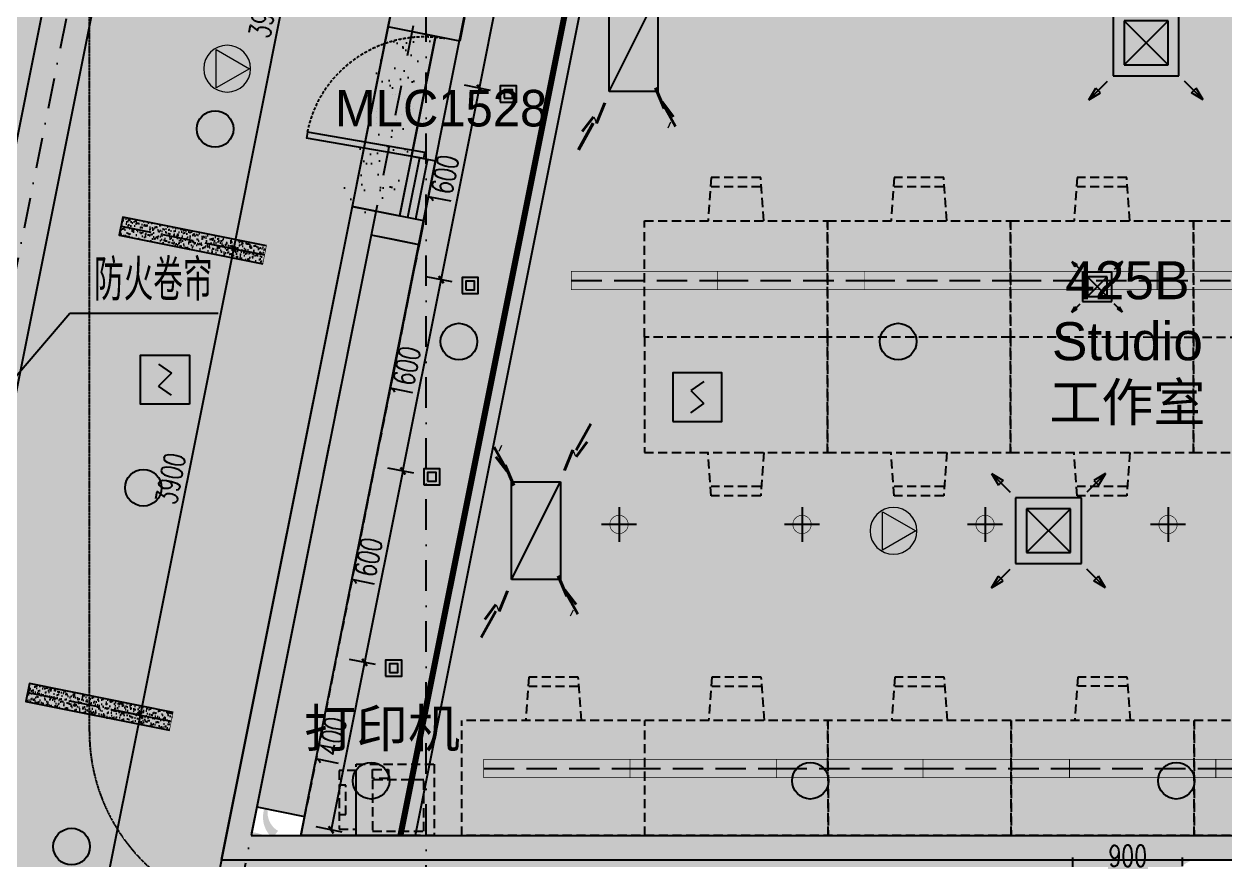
# Model space of a CAD drawing. Extents: x -354516 to 794396, y -401250 to -150594.
# Drawn here: x 10203 to 20047, y -364150 to -357296 of the extents above; entities that cross this region are included whole.
import ezdxf
from ezdxf.enums import TextEntityAlignment as Align

# ---------------------------------------------------------------- set-up
doc = ezdxf.new("R2010")
doc.units = 0
doc.header["$LTSCALE"] = 1000
doc.header["$MEASUREMENT"] = 0
for name, pattern in [('$0$HIDDEN', [0.375, 0.25, -0.125, 0, 0]), ('DASH', [0.35, 0.25, -0.1]), ('DASHDOT2', [0.5, 0.25, -0.125, 0, -0.125]), ('DOTE', [2.42, 2, -0.2, 0.02, -0.2])]:
    doc.linetypes.add(name, pattern=pattern)
for name, color, linetype in [('0-吊顶', 6, 'Continuous'), ('0-吊顶材质', 251, 'Continuous'), ('0-吊顶边界', 36, 'Continuous'), ('0-房间名称', 2, 'Continuous'), ('0-火灾自动报警', 1, 'Continuous'), ('0-灯具', 20, 'Continuous'), ('0-灯具1', 40, 'Continuous'), ('0-灯具修改0109', 140, 'Continuous'), ('0-设备风口（修改）', 71, 'Continuous'), ('A-轴线1', 1, 'DOTE'), ('BPM', 4, 'Continuous'), ('DIM_LEAD', 3, 'Continuous'), ('FIRE-CURTAIN', 30, 'Continuous'), ('LINE', 11, 'Continuous'), ('M-DUCT-S-DIFF', 6, 'DASH'), ('P-成活面', 4, 'Continuous'), ('PUB_DIM', 3, 'Continuous'), ('PUB_TEXT', 7, 'Continuous'), ('S-PLT', 30, 'Continuous'), ('TWT_TEXT', 7, 'Continuous'), ('WALL', 2, 'Continuous'), ('WINDOW', 4, 'Continuous'), ('墙体', 7, 'Continuous'), ('家具1', 61, 'Continuous'), ('门图', 134, 'Continuous')]:
    doc.layers.add(name, color=color, linetype=linetype)
doc.layers.add('0-地面材质_material hatch', color=251, linetype='Continuous', transparency=0.3)
doc.layers.add('修改', color=1, linetype='Continuous', plot=False)
doc.styles.add('510p-04$0$Arial_2', font='arial.ttf', dxfattribs={"height": 6.392964})
doc.styles.add('_TCH_DIM', font='SIMPLEX', dxfattribs={"bigfont": 'GBCBIG'})
doc.styles.add('DIM_FONT', font='SIMPLEX', dxfattribs={"width": 0.7, "bigfont": 'GBCBIG'})
doc.styles.add('romans', font='romans', dxfattribs={"width": 0.7})
doc.styles.add('Word-n', font='stylu.ttf')
doc.dimstyles.new('_TCH_ARCH&&50', dxfattribs={"dimscale": 0.5, "dimtxt": 350, "dimasz": 100, "dimexe": 250, "dimexo": 300, "dimgap": 100, "dimtad": 1, "dimdec": 0, "dimzin": 0, "dimdsep": 46, "dimtxsty": 'DIM_FONT', "dimblk": 'ARCHTICK', "dimcen": 0.09, "dimclrd": 3, "dimclre": 3, "dimclrt": 7, "dimazin": 2, "dimtfac": 1, "dimtdec": 0, "dimtix": 1, "dimtmove": 2, "dimatfit": 3, "dimfxl": 0, "dimtolj": 1, "dimtzin": 0, "dimarcsym": 0})
pattern_1 = [(37.5, (-498310856.17, -3090192758), (-7.086752787, 216.767674014), [0, -171, 0, -191.25, 0, -182.8125]), (7.5, (-498310856.17, -3090192758), (199.099879343, 317.491432338), [0, -92.25, 0, -154.125, 0, -59.0625]), (327.5, (-498310994.54, -3090192758), (350.340959447, 0.636643523), [0, -56.25, 0, -202.5, 0, -264.375]), (317.5, (-498310994.54, -3090192758), (338.189243014, 98.738501055), [0, -28.125, 0, -132.75, 0, -151.875])]

# ---------------------------------------------------------------- blocks, each defined once
blk = doc.blocks.new('PFV1')
at = {"color": 0, "linetype": 'ByBlock', "lineweight": -2}
for p, q in [((-9, 246), (-256, -179)), ((236, -180), (-9, 246)), ((-256, -179), (236, -180))]:
    blk.add_line(p, q, dxfattribs=at)
blk.add_circle((-9, -38), 300, dxfattribs=at)
blk = doc.blocks.new('TJ-FK1')
at = {"color": 95}
for p, q in [((-1.299, 1.299), (-1.034, 1.14)), ((-1.299, 1.299), (-0.875, 0.875)), ((-1.299, 1.299), (-1.14, 1.034)), ((-1.14, 1.034), (-1.034, 1.14)), ((1.299, 1.299), (0.875, 0.875)), ((1.299, 1.299), (1.034, 1.14)), ((1.14, 1.034), (1.034, 1.14)), ((1.299, 1.299), (1.14, 1.034)), ((-1.299, -1.299), (-0.875, -0.875)), ((-1.299, -1.299), (-1.14, -1.034)), ((-1.14, -1.034), (-1.034, -1.14)), ((1.299, -1.299), (0.875, -0.875)), ((1.14, -1.034), (1.034, -1.14)), ((1.299, -1.299), (1.14, -1.034)), ((-1.299, -1.299), (-1.034, -1.14)), ((1.299, -1.299), (1.034, -1.14))]:
    blk.add_line(p, q, dxfattribs=at)
for p, q in [((-0.75, 0.75), (0.75, 0.75)), ((-0.75, -0.75), (-0.75, 0.75)), ((0.75, 0.75), (0.75, -0.75)), ((-0.5, -0.5), (-0.5, 0.5)), ((-0.5, 0.5), (0.5, 0.5)), ((0.5, 0.5), (0.5, -0.5)), ((0.5, -0.5), (-0.5, -0.5)), ((0.75, -0.75), (-0.75, -0.75))]:
    blk.add_line(p, q)
at = {"color": 251}
for p, q in [((-0.5, -0.5), (0.5, 0.5)), ((0.5, -0.5), (-0.5, 0.5))]:
    blk.add_line(p, q, dxfattribs=at)
blk.add_point((0, 0))
blk = doc.blocks.new('TJ-FK3')
for p, q in [((0.5, 0.5), (-0.5, 0.5)), ((-0.5, 0.5), (-0.5, -0.5)), ((0.5, -0.5), (0.5, 0.5)), ((-0.5, -0.5), (0.5, -0.5))]:
    blk.add_line(p, q)
at = {"color": 95}
blk.add_line((-0.5, -0.5), (0.5, 0.5), dxfattribs=at)
at = {"color": 95, "style": 'romans', "width": 0.8}
for height, rotation, text_generation_flag, p in [(0.654, 311.9913, 4, (-0.947, 1.379)), (0.654, 48.0087, 6, (0.947, 1.379)), (0.444, 320.4926, 4, (-0.754, 0.943)), (0.134, 41.9913, 4, (-0.876, 0.783)), (0.444, 123.4899, 6, (-0.95, 0.766)), (0.444, 236.5101, 4, (0.95, 0.766)), (0.444, 39.5074, 6, (0.754, 0.943)), (0.134, 318.0087, 6, (0.876, 0.783)), (0.444, 219.5074, 6, (-0.754, -0.943)), (0.444, 56.5101, 4, (-0.95, -0.766)), (0.444, 303.4899, 6, (0.95, -0.766)), (0.444, 140.4926, 4, (0.754, -0.943)), (0.654, 228.0087, 6, (-0.947, -1.379)), (0.134, 138.0087, 6, (-0.876, -0.783)), (0.134, 221.9913, 4, (0.876, -0.783)), (0.654, 131.9913, 4, (0.947, -1.379))]:
    blk.add_text('-', height=height, rotation=rotation, dxfattribs=dict(at, text_generation_flag=text_generation_flag)).set_placement(p)
blk = doc.blocks.new('$TwtSys$00000125')
blk.add_circle((0, 0, 0), 0.667)
blk = doc.blocks.new('$TwtSys$00000128')
h = blk.add_hatch(color=8)
h.dxf.hatch_style = 1
edge = h.paths.add_edge_path()
edge.add_arc((0, 0), 1, 0, 360)
blk.add_circle((0, 0, 0), 1)
blk = doc.blocks.new('510p-04$0$material tag')
blk = doc.blocks.new('YG')
at = {"layer": 'BPM', "color": 6, "ltscale": 2}
for p, q in [((53, 328), (-53, 253)), ((-53, 253), (53, 147)), ((-53, 72), (53, 147))]:
    blk.add_line(p, q, dxfattribs=at)
at = {"layer": 'BPM'}
blk.add_lwpolyline([(-200, 0), (200, 0), (200, 400), (-200, 400)], close=True, dxfattribs=at)
blk = doc.blocks.new('GRID')
at = {"layer": '墙体', "color": 250, "linetype": 'DASHDOT2', "lineweight": -3}
for p, q in [((63175.2, 81236.4), (46456.9, -2355.2)), ((65920.9, 80687.3), (49202.5, -2904.3)), ((55436.4, -11413.5), (55436.4, 30586.5))]:
    blk.add_line(p, q, dxfattribs=at)
blk = doc.blocks.new('_ArchTick')
at = {"color": 0, "linetype": 'ByBlock', "const_width": 0.4}
blk.add_lwpolyline([(-0.5, -0.5), (0.5, 0.5)], dxfattribs=at)
blk = doc.blocks.new('*D342')
at = {"layer": 'Defpoints', "color": 0}
for p in [(19700, -364253.7), (19700, -364350.7), (18800, -365083.5)]:
    blk.add_point(p, dxfattribs=at)
at = {"layer": 'PUB_DIM', "color": 3, "lineweight": -2}
for p, q in [((18800, -364933.5), (18800, -364128.7)), ((19700, -364200.7), (19700, -364128.7)), ((18800, -364253.7), (19700, -364253.7))]:
    blk.add_line(p, q, dxfattribs=at)
at = {"layer": 'PUB_DIM', "color": 3, "lineweight": -2, "xscale": 50, "yscale": 50, "zscale": 50, "rotation": 180}
blk.add_blockref('_ArchTick', (18800, -364253.7), dxfattribs=at)
at = {"layer": 'PUB_DIM', "color": 3, "lineweight": -2, "xscale": 50, "yscale": 50, "zscale": 50}
blk.add_blockref('_ArchTick', (19700, -364253.7), dxfattribs=at)
at = {"layer": 'PUB_DIM', "color": 7, "insert": (19250, -364116.2), "char_height": 175, "attachment_point": 5, "style": 'DIM_FONT'}
blk.add_mtext('\\A1;900', dxfattribs=at)
blk = doc.blocks.new('A$C21183209')
at = {"layer": '0-灯具1', "color": 3, "linetype": 'DASH'}
blk.add_line((0, 75), (1200, 75), dxfattribs=at)
at = {"layer": '0-灯具1', "const_width": 5}
blk.add_lwpolyline([(0, 0), (1200, 0), (1200, 150), (0, 150)], close=True, dxfattribs=at)
blk = doc.blocks.new('sdhdfhfdhfhfgffff')
at = {"layer": '0-灯具1'}
for points in [[(0, 143.2), (0, -143.2)], [(-143.2, 0), (143.2, 0)]]:
    blk.add_lwpolyline(points, dxfattribs=at)
at = {"layer": '0-灯具1', "const_width": 5}
for points in [[(0, 75, 1), (0, -75, 7.992133)], [(0, 75, -1), (0, -75, -7.992133)]]:
    blk.add_lwpolyline(points, format="xyb", dxfattribs=at)
blk = doc.blocks.new('510I-01-LBBRestroom-plan-01$0$wtqyy')
at = {"layer": '0-灯具'}
for points in [[(-106.5, -26.5), (26.5, -26.5), (26.5, 106.5), (-106.5, 106.5)], [(-74.5, 5.5), (-5.5, 5.5), (-5.5, 74.5), (-74.5, 74.5)]]:
    blk.add_lwpolyline(points, close=True, dxfattribs=at)
blk = doc.blocks.new('dsgdfgdgd')
at = {"layer": '0-灯具1', "linetype": 'ByBlock'}
h = blk.add_hatch(dxfattribs=at)
h.set_pattern_fill('AR-SAND', color=256, scale=20)
h.set_pattern_definition([(37.5, (41936.384, 6586.54), (-1.60003, 48.941324), [0, -38.608, 0, -43.18, 0, -41.275]), (7.5, (41936.384, 6586.54), (44.95233, 71.68251), [0, -20.828, 0, -34.798, 0, -13.335]), (327.5, (41905.14, 6586.54), (79.099237, 0.14372), [0, -12.7, 0, -45.72, 0, -59.69]), (317.5, (41905.14, 6586.54), (76.35565, 22.29293), [0, -6.35, 0, -29.972, 0, -34.29])])
h.paths.add_polyline_path([(-600, -75), (-600, 75), (600, 75), (600, -75)])
at = {"layer": '0-灯具', "linetype": 'ByBlock'}
blk.add_lwpolyline([(-600, 75), (600, 75), (600, -75), (-600, -75)], dxfattribs=at)
at = {"layer": '0-灯具1', "color": 3, "linetype": 'DASH'}
blk.add_line((600, 0), (-600, 0), dxfattribs=at)
at = {"layer": '0-灯具1', "const_width": 5}
blk.add_lwpolyline([(-600, -75), (-600, 75), (600, 75), (600, -75)], close=True, dxfattribs=at)
blk = doc.blocks.new('*D451')
at = {"layer": 'Defpoints', "color": 0}
for p in [(13622.6, -359392.1), (13860.1, -359439.6), (13546.4, -361008.5)]:
    blk.add_point(p, dxfattribs=at)
at = {"layer": 'PUB_DIM', "color": 3, "lineweight": -2}
for p, q in [((13713.1, -359410.2), (13500, -359367.6)), ((13308.8, -360961), (13622.6, -359392.1)), ((13399.3, -360979.1), (13186.2, -360936.5))]:
    blk.add_line(p, q, dxfattribs=at)
at = {"layer": 'PUB_DIM', "color": 3, "lineweight": -2, "xscale": 50, "yscale": 50, "zscale": 50}
for p, rotation in [((13622.6, -359392.1), 78.6900851094065), ((13308.8, -360961), 258.6900851094065)]:
    blk.add_blockref('_ArchTick', p, dxfattribs=dict(at, rotation=rotation))
at = {"layer": 'PUB_DIM', "color": 7, "insert": (13330.8, -360149.6), "char_height": 175, "attachment_point": 5, "rotation": 78.69009, "style": 'DIM_FONT'}
blk.add_mtext('\\A1;1600', dxfattribs=at)
blk = doc.blocks.new('*D452')
at = {"layer": 'Defpoints', "color": 0}
for p in [(13936.4, -357823.1), (14173.9, -357870.7), (13860.1, -359439.6)]:
    blk.add_point(p, dxfattribs=at)
at = {"layer": 'PUB_DIM', "color": 3, "lineweight": -2}
for p, q in [((14026.8, -357841.2), (13813.8, -357798.6)), ((13622.6, -359392.1), (13936.4, -357823.1)), ((13713.1, -359410.2), (13500, -359367.6))]:
    blk.add_line(p, q, dxfattribs=at)
at = {"layer": 'PUB_DIM', "color": 3, "lineweight": -2, "xscale": 50, "yscale": 50, "zscale": 50}
for p, rotation in [((13936.4, -357823.1), 78.6900851094065), ((13622.6, -359392.1), 258.6900851094065)]:
    blk.add_blockref('_ArchTick', p, dxfattribs=dict(at, rotation=rotation))
at = {"layer": 'PUB_DIM', "color": 7, "insert": (13644.6, -358580.6), "char_height": 175, "attachment_point": 5, "rotation": 78.69009, "style": 'DIM_FONT'}
blk.add_mtext('\\A1;1600', dxfattribs=at)
blk = doc.blocks.new('*D453')
at = {"layer": 'Defpoints', "color": 0}
for p in [(14250.1, -356254.2), (14487.7, -356301.7), (14173.9, -357870.7)]:
    blk.add_point(p, dxfattribs=at)
at = {"layer": 'PUB_DIM', "color": 3, "lineweight": -2}
for p, q in [((14340.6, -356272.3), (14127.6, -356229.7)), ((13936.4, -357823.1), (14250.1, -356254.2)), ((14026.8, -357841.2), (13813.8, -357798.6))]:
    blk.add_line(p, q, dxfattribs=at)
at = {"layer": 'PUB_DIM', "color": 3, "lineweight": -2, "xscale": 50, "yscale": 50, "zscale": 50}
for p, rotation in [((14250.1, -356254.2), 78.6900851094065), ((13936.4, -357823.1), 258.6900851094065)]:
    blk.add_blockref('_ArchTick', p, dxfattribs=dict(at, rotation=rotation))
at = {"layer": 'PUB_DIM', "color": 7, "insert": (13958.4, -357011.7), "char_height": 175, "attachment_point": 5, "rotation": 78.69009, "style": 'DIM_FONT'}
blk.add_mtext('\\A1;1600', dxfattribs=at)
blk = doc.blocks.new('*D443')
at = {"layer": 'Defpoints', "color": 0}
for p in [(10822, -362895.4), (11157.2, -362962.4), (10057.2, -366719.7)]:
    blk.add_point(p, dxfattribs=at)
at = {"layer": 'PUB_DIM', "color": 3, "lineweight": -2}
for p, q in [((10969.1, -362924.8), (11279.8, -362987)), ((10392.4, -366786.7), (11157.2, -362962.4)), ((10204.3, -366749.1), (10515, -366811.2))]:
    blk.add_line(p, q, dxfattribs=at)
at = {"layer": 'PUB_DIM', "color": 3, "lineweight": -2, "xscale": 50, "yscale": 50, "zscale": 50}
for p, rotation in [((11157.2, -362962.4), 78.68997685959259), ((10392.4, -366786.7), 258.6899768595926)]:
    blk.add_blockref('_ArchTick', p, dxfattribs=dict(at, rotation=rotation))
at = {"layer": 'PUB_DIM', "color": 7, "insert": (10640, -364847.6), "char_height": 175, "attachment_point": 5, "rotation": 78.68998, "style": 'DIM_FONT'}
blk.add_mtext('\\A1;3900', dxfattribs=at)
blk = doc.blocks.new('*D463')
at = {"layer": 'Defpoints', "color": 0}
for p in [(11586.9, -359071.1), (11922.1, -359138.2), (10822, -362895.4)]:
    blk.add_point(p, dxfattribs=at)
at = {"layer": 'PUB_DIM', "color": 3, "lineweight": -2}
for p, q in [((11157.2, -362962.4), (11922.1, -359138.2)), ((11734, -359100.5), (12044.7, -359162.7)), ((10969.1, -362924.8), (11279.8, -362987))]:
    blk.add_line(p, q, dxfattribs=at)
at = {"layer": 'PUB_DIM', "color": 3, "lineweight": -2, "xscale": 50, "yscale": 50, "zscale": 50}
for p, rotation in [((11922.1, -359138.2), 78.68997685959259), ((11157.2, -362962.4), 258.6899768595926)]:
    blk.add_blockref('_ArchTick', p, dxfattribs=dict(at, rotation=rotation))
at = {"layer": 'PUB_DIM', "color": 7, "insert": (11404.8, -361023.3), "char_height": 175, "attachment_point": 5, "rotation": 78.68998, "style": 'DIM_FONT'}
blk.add_mtext('\\A1;3900', dxfattribs=at)
blk = doc.blocks.new('*D464')
at = {"layer": 'Defpoints', "color": 0}
for p in [(12351.7, -355246.9), (12687, -355313.9), (11586.9, -359071.1)]:
    blk.add_point(p, dxfattribs=at)
at = {"layer": 'PUB_DIM', "color": 3, "lineweight": -2}
for p, q in [((11922.1, -359138.2), (12687, -355313.9)), ((12498.8, -355276.3), (12809.5, -355338.4)), ((11734, -359100.5), (12044.7, -359162.7))]:
    blk.add_line(p, q, dxfattribs=at)
at = {"layer": 'PUB_DIM', "color": 3, "lineweight": -2, "xscale": 50, "yscale": 50, "zscale": 50}
for p, rotation in [((12687, -355313.9), 78.68997685959259), ((11922.1, -359138.2), 258.6899768595926)]:
    blk.add_blockref('_ArchTick', p, dxfattribs=dict(at, rotation=rotation))
at = {"layer": 'PUB_DIM', "color": 7, "insert": (12169.7, -357199.1), "char_height": 175, "attachment_point": 5, "rotation": 78.68998, "style": 'DIM_FONT'}
blk.add_mtext('\\A1;3900', dxfattribs=at)
blk = doc.blocks.new('*D467')
at = {"layer": 'Defpoints', "color": 0}
for p in [(13546.4, -361008.5), (12995, -362529.9), (13232.6, -362577.4)]:
    blk.add_point(p, dxfattribs=at)
at = {"layer": 'PUB_DIM', "color": 3, "lineweight": -2}
for p, q in [((13399.3, -360979.1), (13186.2, -360936.5)), ((13308.8, -360961), (12995, -362529.9)), ((13085.5, -362548), (12872.4, -362505.4))]:
    blk.add_line(p, q, dxfattribs=at)
at = {"layer": 'PUB_DIM', "color": 3, "lineweight": -2, "xscale": 50, "yscale": 50, "zscale": 50}
for p, rotation in [((13308.8, -360961), 78.69008510940672), ((12995, -362529.9), 258.6900851094068)]:
    blk.add_blockref('_ArchTick', p, dxfattribs=dict(at, rotation=rotation))
at = {"layer": 'PUB_DIM', "color": 7, "insert": (13017.1, -361718.5), "char_height": 175, "attachment_point": 5, "rotation": 78.69009, "style": 'DIM_FONT'}
blk.add_mtext('\\A1;1600', dxfattribs=at)
blk = doc.blocks.new('*D468')
at = {"layer": 'Defpoints', "color": 0}
for p in [(13232.6, -362577.4), (12720.5, -363902.5), (12958.1, -363950)]:
    blk.add_point(p, dxfattribs=at)
at = {"layer": 'PUB_DIM', "color": 3, "lineweight": -2}
for p, q in [((12995, -362529.9), (12720.5, -363902.5)), ((13085.5, -362548), (12872.4, -362505.4)), ((12811, -363920.6), (12597.9, -363878))]:
    blk.add_line(p, q, dxfattribs=at)
at = {"layer": 'PUB_DIM', "color": 3, "lineweight": -2, "xscale": 50, "yscale": 50, "zscale": 50}
for p, rotation in [((12995, -362529.9), 78.69008510940672), ((12720.5, -363902.5), 258.6900851094068)]:
    blk.add_blockref('_ArchTick', p, dxfattribs=dict(at, rotation=rotation))
at = {"layer": 'PUB_DIM', "color": 7, "insert": (12722.9, -363189.2), "char_height": 175, "attachment_point": 5, "rotation": 78.69009, "style": 'DIM_FONT'}
blk.add_mtext('\\A1;1400', dxfattribs=at)
blk = doc.blocks.new('rttryyy')
at = {"layer": '家具1', "color": 137, "linetype": '$0$HIDDEN', "ltscale": 0.3}
for points in [[(15860, -373435), (15860, -372850), (16500, -372850), (16500, -373435)], [(15860, -373382.5), (15860, -372902.5), (15720.5, -372902.5), (15720.5, -373382.5)], [(15995.1, -372966.8), (15995.1, -372893.6), (16123.7, -372893.6), (16123.7, -372966.8)], [(15720.5, -373022.5), (15720.5, -373262.5), (15775.9, -373262.5), (15775.9, -373022.5)], [(16415.1, -373398.1), (16415.1, -372978.1), (15995.1, -372978.1), (15995.1, -373398.1)]]:
    blk.add_lwpolyline(points, close=True, dxfattribs=at)

msp = doc.modelspace()

# ---------------------------------------------------------------- hatches: boundary and pattern name
at = {"layer": '0-吊顶材质'}
h = msp.add_hatch(dxfattribs=at)
h.set_pattern_fill('EARTH', color=256, scale=1500)
h.set_pattern_definition([(0, (-498310856.17, -3090192758), (375, 375), [375, -375]), (0, (-498310856.17, -3090192617.38), (375, 375), [375, -375]), (0, (-498310856.17, -3090192476.75), (375, 375), [375, -375]), (90, (-498310809.3, -3090192429.88), (-375, 375), [375, -375]), (90, (-498310668.67, -3090192429.88), (-375, 375), [375, -375]), (90, (-498310528.04, -3090192429.88), (-375, 375), [375, -375])])
h.paths.add_polyline_path([(8103.7, -373810), (8639.7, -371130), (7976.8, -371130), (8738.3, -367322.7), (8934.4, -367361.9), (9267.8, -365695), (9071.7, -365655.7), (11035.3, -355837.6), (11231.5, -355876.8), (11564.9, -354209.8), (11368.7, -354170.6), (12441.3, -348807.9), (12637.4, -348847.1), (12970.8, -347180.1), (12774.7, -347140.9), (14767.7, -337175.6), (14963.8, -337214.9), (16276.8, -330650), (16308.9, -330650), (16308.9, -330250), (18600.1, -330250), (14873.5, -348859.7), (14208.5, -352207.3), (13914.4, -353678.1), (9888.3, -373808.8)])
h = msp.add_hatch(dxfattribs=at)
h.set_pattern_fill('AR-SAND', color=256, scale=112.5)
h.set_pattern_definition(pattern_1)
h.paths.add_polyline_path([(8301, -366450), (8483.4, -365538.1), (8679.5, -365577.3), (10643.1, -355759.1), (10447, -355719.9), (10780.4, -354052.9), (10976.5, -354092.1), (12049.1, -348729.4), (11852.9, -348690.2), (12186.3, -347023.2), (12382.4, -347062.4), (14375.5, -337097.2), (14179.4, -337057.9), (14301, -336450), (14228.6, -336450), (8228.1, -366450)])
h = msp.add_hatch(dxfattribs=at)
h.set_pattern_fill('AR-SAND', color=256, scale=112.5)
h.set_pattern_definition(pattern_1)
edge = h.paths.add_edge_path()
edge.add_line((13410.1, -363950), (12472.3, -363950))
edge.add_line((12472.3, -363950), (14236, -355100.8))
edge.add_arc((14199.7, -354803), 300, 276.95586, 420.55589)
edge.add_line((14347.1, -354541.8), (15580.6, -348385.2))
edge.add_arc((15542.7, -348087.6), 300, 277.25662, 420.03963)
edge.add_line((15692.6, -347827.7), (17472.3, -338950))
edge.add_line((17472.3, -338950), (18410.1, -338950))
edge.add_line((18410.1, -338950), (13410.1, -363950))
h = msp.add_hatch(dxfattribs=at)
h.set_pattern_fill('AR-SAND', color=256, scale=112.5)
h.set_pattern_definition([(37.5, (-498310264.43, -3090189799.34), (-7.086752787, 216.767674014), [0, -171, 0, -191.25, 0, -182.8125]), (7.5, (-498310264.43, -3090189799.34), (199.099879343, 317.491432338), [0, -92.25, 0, -154.125, 0, -59.0625]), (327.5, (-498310402.8, -3090189799.34), (350.340959447, 0.636643523), [0, -56.25, 0, -202.5, 0, -264.375]), (317.5, (-498310402.8, -3090189799.34), (338.189243014, 98.738501055), [0, -28.125, 0, -132.75, 0, -151.875])])
h.paths.add_polyline_path([(13284.3, -358869.8), (13578.2, -357398.8), (13186.3, -357320.5), (12892.1, -358791.3)])
h = msp.add_hatch(dxfattribs=at)
h.set_pattern_fill('AR-SAND', color=256, scale=112.5)
h.set_pattern_definition(pattern_1)
h.paths.add_polyline_path([(19700, -366050), (19700, -364150), (11820.4, -364150), (9888.4, -373808.8), (10092.3, -373808.8), (10324.4, -372650), (13200, -372650), (13200, -370650), (10724.4, -370650), (11204.3, -368250), (13200, -368250), (13200, -365850), (13800, -365850), (13800, -366050)])
at = {"layer": '0-地面材质_material hatch'}
h = msp.add_hatch(dxfattribs=at)
h.set_pattern_fill('ANSI35', color=256, scale=1500)
h.set_pattern_definition([(45, (-498310856.17, -3090192758), (-265.165042945, 265.165042945), []), (45, (-498310591, -3090192758), (-265.165042945, 265.165042945), [468.75, -93.75, 0, -93.75])])
h.paths.add_polyline_path([(11204.4, -368249.5), (11202.8, -368249.5), (12024.3, -364150), (11820.4, -364150), (12883.1, -358789.5), (13283, -358869.4), (13573.3, -357397.9), (13186.3, -357320.5), (14564.8, -350406.9), (14959.4, -350485.8), (15253.9, -349015), (14859.8, -348936.2), (15580.3, -345344.9), (15972.5, -345422.9), (16268.1, -343952.6), (15875.4, -343873.8), (16903.2, -338750.6), (17104.3, -338750), (18804.3, -330250), (18008.9, -330250), (18008.9, -330250), (17008.9, -330250), (17008.9, -330250), (16308.9, -330250), (16308.9, -330650), (15508.9, -330650), (15508.9, -329850), (16134.4, -329850), (16134.4, -329450.1), (-15658.7, -329450), (-15658.7, -329750), (-15208.9, -329750), (-15208.9, -330550), (-16408.9, -330550), (-16408.9, -329544.6), (-18500, -329544.6), (-18500, -330244.6), (-18805.4, -330244.6), (-17104.3, -338750), (-16900.4, -338750), (-16529.8, -340602.8), (-16922, -340681.2), (-16627.8, -342152.4), (-16235.6, -342073.9), (-14201.8, -352205.8), (-14597.5, -352285.1), (-14296.2, -353754.6), (-13914.7, -353678.2), (-12594.5, -360279.2), (-12986.8, -360357.4), (-12692.6, -361828.5), (-12300.4, -361750), (-11820.4, -364150), (-12024.3, -364150), (-10724.4, -370650), (-13200, -370650), (-13200, -372650), (-10324.4, -372650), (-10092.5, -373808.8), (-8103.7, -373810), (-8639.7, -371130), (8639.7, -371130), (8103.7, -373810), (10092.6, -373808.8), (10324.4, -372650), (13200, -372650), (13200, -370650), (10724.4, -370650)])
h.paths.add_polyline_path([(-7647, -368700), (-13983.3, -337018.7), (-14963.8, -337214.9), (-15856.8, -332750), (-14582.1, -332750), (-14228.4, -334518.3), (-13689.1, -334410.4), (-13689.1, -334410.4), (-12610.4, -334194.7), (-12610.5, -334194.7), (-11237.6, -333920.1), (-11237.6, -333920.1), (-10159, -333704.4), (-10159, -333704.4), (-9178.4, -333508.3), (-9129.6, -333752.5), (14637, -333750), (8227, -365800), (7647, -368700), (7000, -368700), (6985.3, -368700), (6100, -368700), (6100, -368700), (5000, -368700), (5000, -368700), (3800, -368700), (-6950.1, -368700)], flags=16)
h.paths.add_polyline_path([(-8934.4, -367361.9), (-9267.8, -365695), (-9071.7, -365655.7), (-9042.3, -365802.8), (-8650.1, -365724.4), (-8679.5, -365577.3), (-8483.3, -365538.1), (-8150, -367205), (-8346.1, -367244.3), (-8375.5, -367097.2), (-8767.7, -367175.6), (-8738.3, -367322.7)], flags=16)
h.paths.add_polyline_path([(-11231.4, -355876.8), (-11564.8, -354209.8), (-11368.7, -354170.6), (-11339.3, -354317.7), (-10947.1, -354239.2), (-10976.5, -354092.1), (-10780.4, -354052.9), (-10447, -355719.9), (-10643.1, -355759.1), (-10672.5, -355612), (-11064.8, -355690.5), (-11035.3, -355837.6)], flags=16)
h.paths.add_polyline_path([(8150, -367205), (8483.3, -365538.1), (8679.5, -365577.3), (8650.1, -365724.4), (9042.3, -365802.8), (9071.7, -365655.7), (9267.8, -365695), (8934.4, -367361.9), (8738.3, -367322.7), (8767.7, -367175.6), (8375.5, -367097.2), (8346.1, -367244.3)], flags=16)
h.paths.add_polyline_path([(-12637.4, -348847.1), (-12970.8, -347180.1), (-12774.7, -347140.9), (-12745.3, -347288), (-12353, -347209.5), (-12382.4, -347062.4), (-12186.3, -347023.2), (-11852.9, -348690.2), (-12049, -348729.4), (-12078.5, -348582.3), (-12470.7, -348660.8), (-12441.3, -348807.9)], flags=16)
h.paths.add_polyline_path([(10447, -355719.9), (10780.4, -354052.9), (10976.5, -354092.1), (10947.1, -354239.2), (11339.3, -354317.7), (11368.7, -354170.6), (11564.8, -354209.8), (11231.4, -355876.8), (11035.3, -355837.6), (11064.8, -355690.5), (10672.5, -355612), (10643.1, -355759.1)], flags=16)
h.paths.add_polyline_path([(11852.9, -348690.2), (12186.3, -347023.2), (12382.4, -347062.4), (12353, -347209.5), (12745.3, -347288), (12774.7, -347140.9), (12970.8, -347180.1), (12637.4, -348847.1), (12441.3, -348807.9), (12470.7, -348660.8), (12078.5, -348582.3), (12049, -348729.4)], flags=16)
h.paths.add_polyline_path([(14150, -337205.1), (14483.4, -335538.1), (14679.5, -335577.3), (14650.1, -335724.4), (15042.3, -335802.8), (15071.7, -335655.7), (15267.8, -335695), (14934.4, -337361.9), (14738.3, -337322.7), (14767.7, -337175.6), (14375.5, -337097.2), (14346.1, -337244.3)], flags=16)
h = msp.add_hatch(dxfattribs=at)
h.set_pattern_fill('ANSI35', color=256, scale=1200)
h.set_pattern_definition([(45, (-498310856.17, -3090192758), (-212.132034356, 212.132034356), []), (45, (-498310644.03, -3090192758), (-212.132034356, 212.132034356), [375, -75, 0, -75])])
h.paths.add_polyline_path([(-20701.5, -336849.5), (-27366.5, -336849.5), (-27366.5, -338749.5), (-17105.8, -338749.5), (-17925.8, -334649.5), (-20701.5, -334649.5)])
h.paths.add_polyline_path([(19698.5, -366049.5), (19698.5, -364149.5), (12022.8, -364149.5), (11202.8, -368249.5), (13198.5, -368249.5), (13198.5, -366049.5)])
h.paths.add_polyline_path([(-19700, -364149.5), (-19700, -364850.7), (-19800, -364850.7), (-19800, -365850.7), (-19701.5, -365850.7), (-19700, -366049.5), (-13201.5, -366049.5), (-13201.5, -368249.5), (-11205.9, -368249.5), (-12025.9, -364149.5)])
h.paths.add_polyline_path([(27200, -338749.5), (27200, -338550.7), (27300, -338550.7), (27300, -337550.7), (27200, -337550.7), (27200, -336850), (21300, -336850), (21300, -337050), (20700, -337050), (20699.7, -336649.5), (20698.5, -336649.5), (20698.5, -334649.5), (17922.8, -334649.5), (17102.8, -338749.5)])
h = msp.add_hatch(dxfattribs=at)
h.set_pattern_fill('AR-CONC', color=256, scale=75)
h.set_pattern_definition([(50, (-498310856.17, -3090192758), (537.94513695, -47.06410124), [56.25, -618.75]), (355, (-498310856.17, -3090192758), (-104.06350021, 564.144100275), [45, -495]), (100.45144446, (-498310811.34, -3090192761.9), (433.881635045, 517.07999323), [47.805144, -525.856584]), (46.1842, (-498310856.17, -3090192608), (800.430998, -124.1394606), [84.375, -928.125]), (96.63563549, (-498310789.5, -3090192618.35), (700.99645926, 730.58895058), [71.7077565, -788.78532]), (351.18416399, (-498310856.2, -3090192608), (700.9964588, 730.5889502), [67.5, -742.50000075]), (21, (-498310781.17, -3090192645.5), (447.68028909, -301.964168), [56.25, -618.75]), (326, (-498310781.17, -3090192645.5), (182.48649894, 543.86253379), [45, -495]), (71.45144474, (-498310743.86, -3090192670.66), (630.16678255, 241.898364605), [47.8051425, -525.856584]), (37.5, (-498310856.17, -3090192758), (9.119891488, 249.670390373), [0, -489, 0, -502.5, 0, -496.875]), (7.5, (-498310856.17, -3090192758), (197.302153082, 295.808783912), [0, -286.5, 0, -477.75, 0, -189.375]), (327.5, (-498311023.42, -3090192758), (400.366827129, -16.916153801), [0, -187.5, 0, -585, 0, -776.25]), (317.5, (-498311098.4, -3090192758), (437.389627007, 75.07873675), [0, -243.75, 0, -388.5, 0, -551.25])])
h.paths.add_polyline_path([(12472.3, -363950), (12503.6, -363793.1), (12111.4, -363714.6), (13049, -359026.7), (13441.2, -359105.2), (13480.4, -358909), (13283, -358869.4), (13573.3, -357397.8), (13770.7, -357437.3), (13813.8, -357242.1), (13421.3, -357164), (14725.3, -350643), (15117.4, -350721.4), (15156.6, -350525.3), (14959.6, -350485.8), (15253.8, -349014.9), (15450.8, -349054.3), (15490, -348858.4), (15097.9, -348779.9), (15738.2, -345580), (16130.5, -345658.5), (16169.8, -345462.4), (15972.6, -345423), (16268.1, -343952.3), (16463.9, -343991.4), (16503.1, -343795.4), (16112.3, -343717.2), (17048.6, -339028.4), (17440.9, -339106.9), (17472.2, -338950), (28663, -338949.5), (28664.4, -339850.1), (28867, -339850.1), (24125.1, -363049.9), (23741.1, -363049.9), (23741.1, -363949.5)])
at = {"layer": 'WALL'}
h = msp.add_hatch(color=250, dxfattribs=at)
h.dxf.hatch_style = 1
h.paths.add_polyline_path([(14725.1, -350642.9), (14921.2, -350682.2), (15117.4, -350721.4), (15156.6, -350525.3), (15156.5, -350525.3), (14960.3, -350486.1), (14960.5, -350486.1), (14568.2, -350407.5), (13186.3, -357320.5), (13774.6, -357438), (13813.8, -357242.1), (13617.7, -357202.8), (13617.7, -357202.8), (13421.6, -357163.6)])
h = msp.add_hatch(color=250, dxfattribs=at)
h.dxf.hatch_style = 1
h.paths.add_polyline_path([(23784.1, -363950), (12064.3, -363950), (13049, -359026.7), (13245.1, -359065.9), (13441.2, -359105.2), (13480.4, -358909), (13480.3, -358909), (13284.2, -358869.8), (13284.3, -358869.8), (12892.1, -358791.3), (11820.4, -364150), (23784.1, -364150)])

# ---------------------------------------------------------------- linework, layer by layer
at = {"layer": '0-吊顶', "linetype": 'DASH', "ltscale": 0.01}
msp.add_lwpolyline([(12239.3, -337993.3), (29007.8, -337993.3, -0.414214), (30507.8, -339493.3), (30507.8, -363100.6, -0.414214), (29007.8, -364600.6), (12239.3, -364600.6, -0.414214), (10739.3, -363100.6), (10739.3, -339493.3, -0.414214)], format="xyb", close=True, dxfattribs=at)
at = {"layer": '0-吊顶边界'}
for points in [[(8103.7, -373810), (8639.7, -371130), (7976.8, -371130), (8738.3, -367322.7), (8934.4, -367361.9), (9267.8, -365695), (9071.7, -365655.7), (11035.3, -355837.6), (11231.5, -355876.8), (11564.9, -354209.8), (11368.7, -354170.6), (12441.3, -348807.9), (12637.4, -348847.1), (12970.8, -347180.1), (12774.7, -347140.9), (14767.7, -337175.6), (14963.8, -337214.9), (16276.8, -330650), (16308.9, -330650), (16308.9, -330250), (18600.1, -330250), (14208.5, -352207.3), (13914.4, -353678.1), (9888.4, -373808.8)], [(8301, -366450), (8483.4, -365538.1), (8679.5, -365577.3), (10643.1, -355759.1), (10447, -355719.9), (10780.4, -354052.9), (10976.5, -354092.1), (12049.1, -348729.4), (11852.9, -348690.2), (12186.3, -347023.2), (12382.4, -347062.4), (14375.5, -337097.2), (14179.4, -337058), (14301, -336450), (14228.6, -336450), (8228.1, -366450)], [(13284.3, -358869.8), (13578.2, -357398.8), (13186.3, -357320.5), (12892.1, -358791.3)], [(12503.6, -363793.1), (13441.9, -359105.3), (13049.6, -359026.8), (12111.4, -363714.7)]]:
    msp.add_lwpolyline(points, close=True, dxfattribs=at)
msp.add_lwpolyline([(13410.1, -363950), (12472.3, -363950), (14236, -355100.8, 0.723879), (14347.1, -354541.8), (15580.6, -348385.2, 0.718461), (15692.6, -347827.7), (17472.3, -338950), (18410.1, -338950)], format="xyb", close=True, dxfattribs=at)
at = {"layer": '0-地面材质_material hatch', "color": 250}
msp.add_line((13379.2, -358378.7), (13575.1, -357398.2), dxfattribs=at)
at = {"layer": '0-灯具', "linetype": '$0$HIDDEN', "ltscale": 0.005, "const_width": 50}
msp.add_lwpolyline([(18288.6, -338950), (13288.6, -363950)], dxfattribs=at)
at = {"layer": '0-灯具修改0109'}
msp.add_lwpolyline([(20474.8, -363005, 0, 75, 0.5), (19944, -363005, 0, 75, 0.5), (19005, -363005, 0, 75, 0.5), (19005, -362433.9, 0, 75, 0.5), (18229.3, -362433.9, 0, 75, 0.5), (17535.2, -362433.9, 0, 75, 0.5), (17535.2, -361862.7, 0, 75, 0.5), (16963.7, -361862.7, 0, 75, 0.5), (16963.7, -361209.9, 0, 75, 0.5), (16392.1, -361209.9, 0, 75, 0.5), (16392.1, -360638.7, 0, 75, 0.5), (16392.1, -359985.9, 0, 75, 0.5), (15861.3, -359985.9, 0, 75, 0.5), (15861.3, -359210.7, 0, 75, 0.5), (15861.3, -358680.4, 0, 75, 0.5), (15861.3, -358150, 0, 75, 0.5), (15861.3, -357415.6, 0, 75, 0.5), (15861.3, -356640.4, 0, 75, 0.5)], format="xyseb", dxfattribs=at)
at = {"layer": '0-设备风口（修改）'}
msp.add_lwpolyline([(12263, -357216, 0, 75, 0.5), (12263, -357691, 0, 75, 0.5), (12263, -358166, 0, 75, 0.5), (12263, -358466, 0, 75, 0.5), (12263, -358791, 0, 75, 0.5), (12263, -359116, 0, 75, 0.5), (12263, -359591, 0, 75, 0.5), (12263, -360191, 0, 75, 0.5), (12263, -360716, 0, 75, 0.5), (12263, -361016, 0, 75, 0.5), (12263, -361416, 0, 75, 0.5), (12263, -361941, 0, 75, 0.5), (12263, -362466, 0, 75, 0.5), (12263, -363141, 0, 75, 0.5), (12263, -363616, 0, 75, 0.5), (12263, -363941, 0, 75, 0.5), (12263, -364514, 0, 75, 0.5)], format="xyseb", dxfattribs=at)
at = {"layer": 'DIM_LEAD'}
for p, q in [((9908.9, -360450), (10578.9, -359668)), ((10578.9, -359668), (11793.9, -359668))]:
    msp.add_line(p, q, dxfattribs=at)
at = {"layer": 'FIRE-CURTAIN', "linetype": 'DASH', "const_width": 100}
for points in [[(10721.5, -355621.8), (8699.1, -365734.2)], [(11015.7, -355680.7), (8993.3, -365793)]]:
    msp.add_lwpolyline(points, dxfattribs=at)
at = {"layer": 'P-成活面', "color": 4}
msp.add_lwpolyline([(12111.4, -363714.7), (12503.6, -363793.1), (12472.3, -363950)], dxfattribs=at)
at = {"layer": 'WALL', "color": 0}
for p, q in [((14568.2, -350407.5), (13186.3, -357320.5)), ((13813.8, -357242.1), (13774.6, -357438)), ((13774.6, -357438), (13186.3, -357320.5)), ((12892.1, -358791.3), (11820.4, -364150)), ((13480.4, -358909.1), (12892.1, -358791.3)), ((13480.4, -358909), (13441.2, -359105.2)), ((13049, -359026.7), (12064.3, -363950)), ((13245.1, -359065.9), (13049, -359026.7)), ((13245.1, -359065.9), (13245.1, -359065.9)), ((13441.2, -359105.2), (13245.1, -359065.9)), ((12064.3, -363950), (23784.1, -363950)), ((11820.4, -364150), (23784.1, -364150))]:
    msp.add_line(p, q, dxfattribs=at)
at = {"layer": 'WINDOW'}
for p, q in [((13379.1, -358379.1), (13280.8, -358869.4)), ((13379.1, -358379), (13280.9, -358869.3)), ((13575.2, -358418.4), (13476.9, -358908.7)), ((13575.2, -358418.3), (13477, -358908.7))]:
    msp.add_line(p, q, dxfattribs=at)
at = {"layer": 'WINDOW', "color": 3}
for p, q in [((13444.5, -358392.2), (13346.2, -358882.5)), ((13509.8, -358405.3), (13411.6, -358895.6))]:
    msp.add_line(p, q, dxfattribs=at)
at = {"layer": 'WINDOW'}
msp.add_lwpolyline([(13379.2, -358378.7), (13379.2, -358378.7), (13575.3, -358418)], dxfattribs=at)
at = {"layer": '修改'}
for points in [[(12920.1, -348106.6, 0, 100, 0.520567), (12735.9, -349089.5, 0, 100, 0.520567), (12551.8, -350072.4, 0, 100, 0.520567), (12367.6, -351055.2, 0, 100, 0.520567), (12183.5, -352038.1, 0, 100, 0.520567), (11999.3, -353021, 0, 100, 0.520567), (11815.1, -354003.9, 0, 100, 0.520567), (11631, -354986.8, 0, 100, 0.520567), (11446.8, -355969.7, 0, 100, 0.520567), (11262.7, -356952.6, 0, 100, 0.520567), (11078.5, -357935.5, 0, 100, 0.520567), (10894.3, -358918.4, 0, 100, 0.520567), (10710.2, -359901.3, 0, 100, 0.520567), (10526, -360884.2, 0, 100, 0.520567), (10341.8, -361867.1, 0, 100, 0.520567), (10157.7, -362850, 0, 100, 0.520567), (9973.5, -363832.9, 0, 100, 0.520567)], [(20492.9, -364345.9, 0, 100, 0.520567), (19493.1, -364328.4, 0, 100, 0.520567), (18493.2, -364310.9, 0, 100, 0.520567), (17493.4, -364293.4, 0, 100, 0.520567), (16493.5, -364275.9, 0, 100, 0.520567), (15493.7, -364258.3, 0, 100, 0.520567), (14493.9, -364240.8, 0, 100, 0.520567), (13494, -364223.3, 0, 100, 0.520567), (12494.2, -364205.8, 0, 100, 0.520567), (11494.3, -364188.3, 0, 100, 0.520567), (11490, -363379.6, 0, 100, 0.520567), (11698.7, -362401.6, 0, 100, 0.520567), (11907.5, -361423.6, 0, 100, 0.520567), (12116.2, -360445.6, 0, 100, 0.520567), (12324.9, -359467.7, 0, 100, 0.520567), (12533.7, -358489.7, 0, 100, 0.520567), (12742.4, -357511.7, 0, 100, 0.520567), (12951.1, -356533.8, 0, 100, 0.520567)]]:
    msp.add_lwpolyline(points, format="xyseb", dxfattribs=at)
msp.add_lwpolyline([(9232.4, -360183.5, 0, 100, -0.520567), (10232.4, -360183.5, 0, 100, -0.520567), (11232.4, -360183.5, 0, 100, -0.520567), (12232.4, -360183.5, 0, 100, -0.520567), (12695.9, -360719.9, 0, 100, -0.520567), (12695.9, -361719.9, 0, 100, -0.520567), (11821.2, -361845.2, 0, 100, -0.520567), (10821.2, -361845.2, 0, 100, -0.520567), (9821.2, -361845.2, 0, 100, -0.520567), (9232.4, -361434, 0, 100, -0.520567)], format="xyseb", close=True, dxfattribs=at)
at = {"layer": '家具1', "color": 137, "linetype": '$0$HIDDEN', "ltscale": 0.3}
for p, q in [((15835.5, -358553.5), (15810.1, -358909.1)), ((16241.9, -358553.5), (15835.5, -358553.5)), ((16267.3, -358909.1), (16241.9, -358553.5)), ((17335.5, -358553.6), (17310.1, -358909.2)), ((17741.9, -358553.6), (17335.5, -358553.6)), ((17767.3, -358909.2), (17741.9, -358553.6)), ((18835.5, -358553.7), (18810.1, -358909.3)), ((19241.9, -358553.7), (18835.5, -358553.7)), ((19267.3, -358909.3), (19241.9, -358553.7)), ((16241.9, -358629.7), (15835.5, -358629.7)), ((17741.9, -358629.8), (17335.5, -358629.8)), ((19241.9, -358629.9), (18835.5, -358629.9)), ((15288.6, -359864.6), (15288.7, -358909)), ((15288.7, -358909), (16788.7, -358909.1)), ((16788.7, -358909.1), (16788.6, -359864.7)), ((16788.6, -359864.7), (16788.7, -358909.1)), ((16788.7, -358909.1), (18288.7, -358909.2)), ((18288.7, -358909.2), (18288.6, -359864.8)), ((18288.6, -359864.8), (18288.7, -358909.2)), ((18288.7, -358909.2), (19788.7, -358909.3)), ((19788.7, -358909.3), (19788.6, -359864.9)), ((19788.6, -359864.9), (19788.7, -358909.3)), ((19788.7, -358909.3), (21288.7, -358909.4)), ((15288.6, -359864.6), (15288.6, -360809.2)), ((16788.6, -359864.7), (15288.6, -359864.6)), ((16788.6, -360809.3), (16788.6, -359864.7)), ((16788.6, -359864.7), (16788.6, -360809.3)), ((18288.6, -359864.8), (16788.6, -359864.7)), ((18288.6, -360809.4), (18288.6, -359864.8)), ((18288.6, -359864.8), (18288.6, -360809.4)), ((19788.6, -359864.9), (18288.6, -359864.8)), ((19788.6, -360809.5), (19788.6, -359864.9)), ((19788.6, -359864.9), (19788.6, -360809.5)), ((21288.6, -359865), (19788.6, -359864.9)), ((15288.6, -360809.2), (16788.6, -360809.3)), ((15835.4, -361164.9), (15810, -360809.3)), ((16267.2, -360809.3), (16241.8, -361164.9)), ((16788.6, -360809.3), (18288.6, -360809.4)), ((17335.4, -361165), (17310, -360809.4)), ((17767.2, -360809.4), (17741.8, -361165)), ((18288.6, -360809.4), (19788.6, -360809.5)), ((18835.4, -361165.1), (18810, -360809.5)), ((19267.2, -360809.5), (19241.8, -361165.1)), ((19788.6, -360809.5), (21288.6, -360809.6)), ((16241.8, -361088.7), (15835.4, -361088.7)), ((17741.8, -361088.8), (17335.4, -361088.8)), ((19241.8, -361088.9), (18835.4, -361088.9)), ((16241.8, -361164.9), (15835.4, -361164.9)), ((17741.8, -361165), (17335.4, -361165)), ((19241.8, -361165.1), (18835.4, -361165.1)), ((14339.9, -362650.3), (14314.5, -363005.9)), ((14746.3, -362650.3), (14339.9, -362650.3)), ((14746.3, -362726.5), (14339.9, -362726.5)), ((14771.7, -363005.9), (14746.3, -362650.3)), ((15839.9, -362650.2), (15814.5, -363005.8)), ((16246.3, -362650.2), (15839.9, -362650.2)), ((16246.3, -362726.4), (15839.9, -362726.4)), ((16271.7, -363005.8), (16246.3, -362650.2)), ((17339.9, -362650.1), (17314.5, -363005.7)), ((17746.3, -362650.1), (17339.9, -362650.1)), ((17746.3, -362726.3), (17339.9, -362726.3)), ((17771.7, -363005.7), (17746.3, -362650.1)), ((18839.9, -362650), (18814.5, -363005.6)), ((19246.3, -362650), (18839.9, -362650)), ((19246.3, -362726.2), (18839.9, -362726.2)), ((19271.7, -363005.6), (19246.3, -362650)), ((13793.2, -363950), (13793.1, -363005.4)), ((22793.1, -363005.4), (13793.1, -363005.4)), ((15293.2, -363950.5), (15293.1, -363005.9)), ((16793.1, -363005.8), (16793.2, -363950.4)), ((16793.2, -363950.4), (16793.1, -363005.8)), ((18293.1, -363005.7), (18293.2, -363950.3)), ((18293.2, -363950.3), (18293.1, -363005.7)), ((19793.1, -363005.6), (19793.2, -363950.2)), ((19793.2, -363950.2), (19793.1, -363005.6)), ((22793.2, -363950), (13793.2, -363950))]:
    msp.add_line(p, q, dxfattribs=at)
msp.add_lwpolyline([(13441.2, -359105.2), (12503.6, -363793.1)], dxfattribs=at)
at = {"layer": '门图', "color": 145, "extrusion": (0, 0, -1)}
for p, q in [((12528, -358182.1), (12519.4, -358231.4)), ((13488.5, -358349.7), (12528, -358182.1)), ((13479.9, -358398.9), (12519.4, -358231.4)), ((13479.9, -358398.9), (13488.5, -358349.7))]:
    msp.add_line(p, q, dxfattribs=at)
at = {"layer": '门图', "color": 250, "linetype": '$0$HIDDEN', "ltscale": 0.1, "extrusion": (0, 0, -1)}
msp.add_arc((-13484.2, -358374.3), 975, 11.36386, 99.89458, dxfattribs=at)

# ---------------------------------------------------------------- block references
at = {"layer": '0-房间名称'}
ref = msp.add_blockref('510p-04$0$material tag', (-161132.5, -435228.9), dxfattribs=dict(at, xscale=3.125, yscale=3.125, zscale=3.125))
ref.add_attrib('ROOM_TAG', '425B', dxfattribs={"layer": '0', "height": 312.5, "style": '510p-04$0$Arial_2'}).set_placement((19247.1, -359396.7), align=Align.MIDDLE_CENTER)
ref.add_attrib('NAME_ENG', 'Studio', dxfattribs={"layer": '0', "height": 312.5, "style": '510p-04$0$Arial_2'}).set_placement((19247.1, -359896.7), align=Align.MIDDLE_CENTER)
ref.add_attrib('NAME_CN', '工作室', dxfattribs={"layer": '0', "height": 312.5, "style": '510p-04$0$Arial_2'}).set_placement((19247.1, -360396.7), align=Align.MIDDLE_CENTER)
ref = msp.add_blockref('510p-04$0$material tag', (-167242.3, -437901.9), dxfattribs=dict(at, xscale=3.125, yscale=3.125, zscale=3.125))
ref.add_attrib('NAME_CN', '打印机', dxfattribs={"layer": '0', "height": 312.5, "style": '510p-04$0$Arial_2'}).set_placement((13137.3, -363069.7), align=Align.MIDDLE_CENTER)
at = {"layer": '0-火灾自动报警', "color": 1, "lineweight": 13, "xscale": -0.6400000000000001, "yscale": 0.6400000000000001, "zscale": 0.6400000000000001, "rotation": 270}
for p in [(11892.8, -357656.6), (17354.5, -361446.1)]:
    msp.add_blockref('PFV1', p, dxfattribs=at)
at = {"layer": '0-灯具'}
for p in [(14213.9, -357910.7), (13900.1, -359479.6), (13586.4, -361048.5), (13272.6, -362617.4)]:
    msp.add_blockref('510I-01-LBBRestroom-plan-01$0$wtqyy', p, dxfattribs=at)
at = {"layer": '0-灯具1', "linetype": 'ByBlock', "xscale": -1, "rotation": 348.6899768595927}
for p in [(11586.9, -359071.1), (10822, -362895.4)]:
    msp.add_blockref('dsgdfgdgd', p, dxfattribs=at)
at = {"layer": '0-灯具1', "xscale": -1, "rotation": 180}
for p in [(14689.8, -359324.4), (15889.8, -359324.4), (17089.8, -359324.4), (18289.8, -359324.4), (19492.3, -359324.4), (13970.7, -363324), (15170.7, -363324), (16370.7, -363324), (17570.7, -363324), (18773.1, -363324), (19970.7, -363324)]:
    msp.add_blockref('A$C21183209', p, dxfattribs=at)
at = {"layer": '0-灯具1', "xscale": -1}
for p in [(15080.3, -361399.2), (16580.3, -361399.2), (18080.3, -361399.2), (19580.3, -361399.2)]:
    msp.add_blockref('sdhdfhfdhfhfgffff', p, dxfattribs=at)
at = {"layer": 'A-轴线1'}
msp.add_blockref('GRID', (-41936.4, -385036.5), dxfattribs=at)
at = {"layer": 'LINE', "xscale": -1}
msp.add_blockref('YG', (11358.7, -360412), dxfattribs=at)
at = {"layer": 'LINE'}
msp.add_blockref('YG', (15721.8, -360554.9), dxfattribs=at)
at = {"layer": 'M-DUCT-S-DIFF', "xscale": -800, "yscale": 400, "rotation": 270}
for p in [(15198.5, -357450), (14400, -361450)]:
    msp.add_blockref('TJ-FK3', p, dxfattribs=at)
at = {"layer": 'M-DUCT-S-DIFF', "zscale": 0.8000000000000114, "rotation": 270}
for p, xscale, yscale in [((19400, -357450), -360, 360), ((19000, -359450), -160, 160), ((18600, -361450), -360, 360)]:
    msp.add_blockref('TJ-FK1', p, dxfattribs=dict(at, xscale=xscale, yscale=yscale))
at = {"layer": 'S-PLT'}
for name, p, xscale, yscale, zscale in [('$TwtSys$00000125', (11769.8, -358156.7), 225, 225, 225), ('$TwtSys$00000125', (13768.1, -359900), 225, 225, 225), ('$TwtSys$00000128', (17368.1, -359900), 150.0000015, 150.0000015, 150.0000015), ('$TwtSys$00000125', (11181.5, -361098.4), 225, 225, 225), ('$TwtSys$00000125', (13048.1, -363500), 225, 225, 225), ('$TwtSys$00000128', (16648.1, -363500), 150.0000015, 150.0000015, 150.0000015), ('$TwtSys$00000128', (19648.1, -363500), 150.0000015, 150.0000015, 150.0000015), ('$TwtSys$00000125', (10593.1, -364040.2), 225, 225, 225)]:
    msp.add_blockref(name, p, dxfattribs=dict(at, xscale=xscale, yscale=yscale, zscale=zscale))
at = {"layer": '家具1', "color": 2}
msp.add_blockref('rttryyy', (-2934.1, 9485), dxfattribs=at)

# ---------------------------------------------------------------- texts
at = {"layer": 'PUB_TEXT', "style": '_TCH_DIM'}
msp.add_text('防火卷帘', height=337.59, dxfattribs=at).set_placement((10776.6, -359563))
at = {"layer": 'TWT_TEXT', "color": 2, "style": 'Word-n'}
msp.add_text('MLC1528', height=300, dxfattribs=at).set_placement((12752.4, -358136))

# ---------------------------------------------------------------- dimensions: what is measured, and where the dimension line sits
at = {"layer": 'PUB_DIM', "color": 250}
for base, p1, p2, angle, picture, middle in [((12687, -355313.9), (11586.9, -359071.1), (12351.7, -355246.9), 258.68998, '*D464', (12169.7, -357199.1)), ((14250.1, -356254.2), (14173.9, -357870.7), (14487.7, -356301.7), 258.69009, '*D453', (13958.4, -357011.7)), ((13936.4, -357823.1), (13860.1, -359439.6), (14173.9, -357870.7), 258.69009, '*D452', (13644.6, -358580.6)), ((11922.1, -359138.2), (10822, -362895.4), (11586.9, -359071.1), 258.68998, '*D463', (11404.8, -361023.3)), ((13622.6, -359392.1), (13546.4, -361008.5), (13860.1, -359439.6), 258.69009, '*D451', (13330.8, -360149.6)), ((12720.5, -363902.5), (13232.6, -362577.4), (12958.1, -363950), 78.69009, '*D468', (12722.9, -363189.2)), ((11157.2, -362962.4), (10057.2, -366719.7), (10822, -362895.4), 258.68998, '*D443', (10640, -364847.6))]:
    dim = msp.add_linear_dim(base=base, p1=p1, p2=p2, angle=angle, dimstyle='_TCH_ARCH&&50', dxfattribs=at)
    dim.commit()
    dim.dimension.update_dxf_attribs({"geometry": picture, "text_midpoint": middle})
dim = msp.add_aligned_dim(p1=(13546.4, -361008.5), p2=(13232.6, -362577.4), distance=-242.3, dimstyle='_TCH_ARCH&&50', dxfattribs=at)
dim.commit()
dim.dimension.update_dxf_attribs({"geometry": '*D467', "text_midpoint": (13017.1, -361718.5)})
dim = msp.add_linear_dim(base=(19700, -364253.7), p1=(18800, -365083.5), p2=(19700, -364350.7), dimstyle='_TCH_ARCH&&50', dxfattribs=at)
dim.commit()
dim.dimension.update_dxf_attribs({"geometry": '*D342', "text_midpoint": (19250, -364116.2)})

doc.saveas('drawing.dxf')
